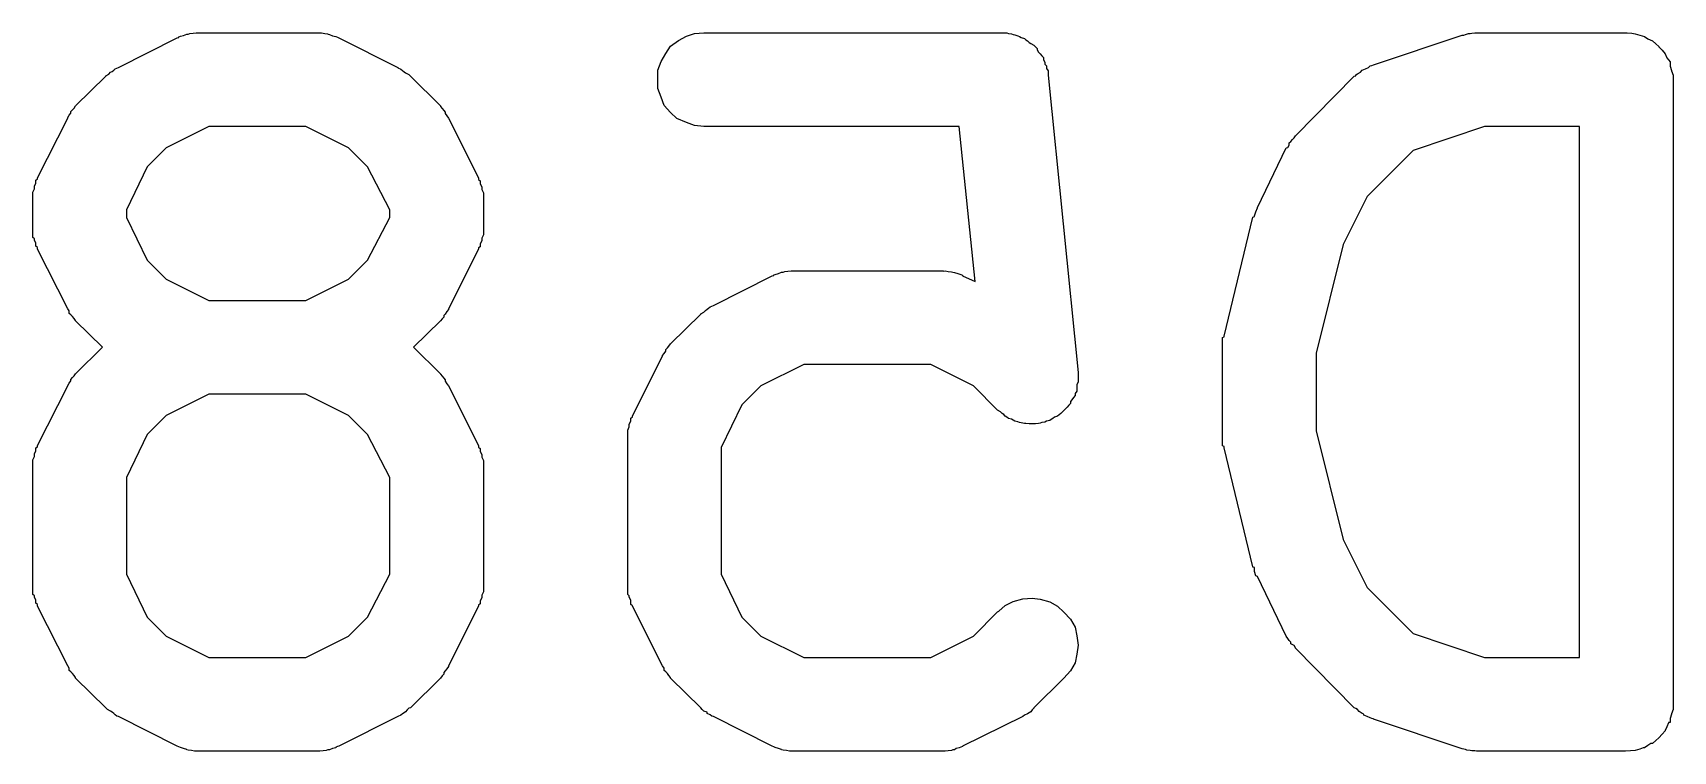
# Model space of a CAD drawing. Extents: x 1.7 to 12.3, y -5.9 to -2.3.
# Drawn here: x 10.7805 to 10.8839, y -3.227 to -3.1817 of the extents above; entities that cross this region are included whole.
import ezdxf

# ---------------------------------------------------------------- set-up
doc = ezdxf.new("R2010")
doc.units = 0
doc.header["$MEASUREMENT"] = 0
doc.layers.add('BLACK', color=7, linetype='CONTINUOUS')

msp = doc.modelspace()

# ---------------------------------------------------------------- linework, layer by layer
at = {"layer": 'BLACK', "linetype": 'CONTINUOUS'}
for p, q in [((10.7859, -3.18392), (10.7896, -3.18205)), ((10.7896, -3.18205), (10.7897, -3.18203)), ((10.7897, -3.182), (10.7898, -3.18196)), ((10.7897, -3.18203), (10.7897, -3.182)), ((10.7898, -3.18196), (10.79, -3.1819)), ((10.79, -3.1819), (10.7902, -3.18183)), ((10.7902, -3.18183), (10.7903, -3.18182)), ((10.7903, -3.18182), (10.7904, -3.18179)), ((10.7904, -3.18179), (10.7906, -3.18177)), ((10.7906, -3.18177), (10.7908, -3.18174)), ((10.7908, -3.18174), (10.7909, -3.18175)), ((10.7909, -3.18175), (10.7909, -3.18174)), ((10.7909, -3.18174), (10.7984, -3.18174)), ((10.7984, -3.18174), (10.7985, -3.18174)), ((10.7985, -3.18174), (10.7986, -3.18175)), ((10.7986, -3.18175), (10.7987, -3.18175)), ((10.7987, -3.18175), (10.7989, -3.18178)), ((10.7989, -3.18178), (10.7991, -3.1818)), ((10.7991, -3.1818), (10.7991, -3.18183)), ((10.7991, -3.18183), (10.7992, -3.18184)), ((10.7992, -3.18184), (10.7994, -3.18192)), ((10.7994, -3.18192), (10.7996, -3.18198)), ((10.7996, -3.18198), (10.7997, -3.18202)), ((10.7997, -3.18202), (10.7998, -3.18205)), ((10.7998, -3.18205), (10.8035, -3.18392)), ((10.8204, -3.18304), (10.8207, -3.18259)), ((10.8207, -3.18259), (10.8212, -3.18223)), ((10.8212, -3.18223), (10.8217, -3.18196)), ((10.8217, -3.18196), (10.8222, -3.18179)), ((10.8222, -3.18179), (10.8228, -3.18174)), ((10.8228, -3.18174), (10.8416, -3.18174)), ((10.8416, -3.18174), (10.8417, -3.18175)), ((10.8416, -3.18174), (10.8416, -3.18174)), ((10.8417, -3.18175), (10.8419, -3.18175)), ((10.8419, -3.18175), (10.842, -3.18178)), ((10.842, -3.18178), (10.8422, -3.1818)), ((10.8422, -3.1818), (10.8423, -3.18184)), ((10.8423, -3.18184), (10.8424, -3.18187)), ((10.8424, -3.18187), (10.8426, -3.18193)), ((10.8426, -3.18193), (10.8427, -3.18198)), ((10.8427, -3.18198), (10.8428, -3.18204)), ((10.8428, -3.18204), (10.843, -3.18209)), ((10.843, -3.18209), (10.8431, -3.18218)), ((10.8431, -3.18218), (10.8432, -3.18225)), ((10.8432, -3.18225), (10.8433, -3.18234)), ((10.8433, -3.18234), (10.8434, -3.18241)), ((10.8434, -3.18241), (10.8436, -3.18252)), ((10.8436, -3.18252), (10.8437, -3.18262)), ((10.8437, -3.18262), (10.8438, -3.18273)), ((10.865, -3.18376), (10.8706, -3.18189)), ((10.8706, -3.18189), (10.8707, -3.18188)), ((10.8707, -3.18188), (10.8708, -3.18184)), ((10.8708, -3.18184), (10.871, -3.18179)), ((10.871, -3.18179), (10.8711, -3.18178)), ((10.8711, -3.18178), (10.8712, -3.18176)), ((10.8712, -3.18176), (10.8714, -3.18175)), ((10.8714, -3.18175), (10.8716, -3.18174)), ((10.8716, -3.18174), (10.8809, -3.18174)), ((10.8809, -3.18174), (10.881, -3.18174)), ((10.881, -3.18174), (10.881, -3.18174)), ((10.881, -3.18174), (10.881, -3.18174)), ((10.881, -3.18174), (10.881, -3.18174)), ((10.881, -3.18174), (10.8813, -3.18177)), ((10.8813, -3.18177), (10.8815, -3.1818)), ((10.8815, -3.1818), (10.8815, -3.1818)), ((10.8815, -3.1818), (10.8815, -3.1818)), ((10.8815, -3.1818), (10.8818, -3.18189)), ((10.8818, -3.18189), (10.8821, -3.18197)), ((10.8821, -3.18197), (10.8821, -3.18197)), ((10.8821, -3.18197), (10.8821, -3.18198)), ((10.8821, -3.18198), (10.8823, -3.18211)), ((10.8823, -3.18211), (10.8826, -3.18224)), ((10.8826, -3.18224), (10.8826, -3.18225)), ((10.8826, -3.18225), (10.8826, -3.18225)), ((10.8826, -3.18225), (10.8828, -3.18243)), ((10.8828, -3.18243), (10.883, -3.18261)), ((10.883, -3.18261), (10.883, -3.18262)), ((10.883, -3.18262), (10.883, -3.18262)), ((10.883, -3.18262), (10.8832, -3.18284)), ((10.8199, -3.1841), (10.8201, -3.18355)), ((10.8201, -3.18355), (10.8204, -3.18304)), ((10.8438, -3.18273), (10.8438, -3.18282)), ((10.8438, -3.18282), (10.8439, -3.18295)), ((10.8439, -3.18295), (10.844, -3.18307)), ((10.844, -3.18307), (10.8441, -3.18319)), ((10.8441, -3.18319), (10.8442, -3.1833)), ((10.8442, -3.1833), (10.8442, -3.18344)), ((10.8442, -3.18344), (10.8443, -3.18358)), ((10.8443, -3.18358), (10.8443, -3.18371)), ((10.8832, -3.18284), (10.8834, -3.18306)), ((10.8834, -3.18306), (10.8834, -3.18307)), ((10.8834, -3.18307), (10.8834, -3.18307)), ((10.8834, -3.18307), (10.8835, -3.18332)), ((10.8835, -3.18332), (10.8837, -3.18356)), ((10.8837, -3.18356), (10.8837, -3.18357)), ((10.8837, -3.18357), (10.8837, -3.18358)), ((10.8837, -3.18358), (10.8837, -3.18385)), ((10.7832, -3.18635), (10.7851, -3.18448)), ((10.7851, -3.18445), (10.7853, -3.18434)), ((10.7851, -3.18448), (10.7851, -3.18445)), ((10.7853, -3.18434), (10.7854, -3.18423)), ((10.7854, -3.18423), (10.7855, -3.18417)), ((10.7855, -3.18417), (10.7856, -3.18409)), ((10.7856, -3.18409), (10.7857, -3.18401)), ((10.7857, -3.18401), (10.7859, -3.18392)), ((10.8035, -3.18392), (10.8035, -3.18394)), ((10.8035, -3.18394), (10.8037, -3.18403)), ((10.8037, -3.18403), (10.8038, -3.18411)), ((10.8038, -3.18411), (10.8039, -3.18419)), ((10.8039, -3.18419), (10.804, -3.18426)), ((10.804, -3.18426), (10.8042, -3.18437)), ((10.8042, -3.18437), (10.8043, -3.18448)), ((10.8043, -3.18448), (10.8062, -3.18635)), ((10.8199, -3.18467), (10.8199, -3.1841)), ((10.8199, -3.18524), (10.8199, -3.18467)), ((10.8443, -3.18371), (10.8444, -3.18383)), ((10.8444, -3.18383), (10.8444, -3.18399)), ((10.8444, -3.18399), (10.8445, -3.18414)), ((10.8445, -3.18414), (10.8445, -3.18427)), ((10.8445, -3.18427), (10.8445, -3.1844)), ((10.8445, -3.1844), (10.8464, -3.20314)), ((10.8601, -3.18823), (10.8638, -3.18448)), ((10.8638, -3.18448), (10.8639, -3.18445)), ((10.8639, -3.18439), (10.864, -3.18433)), ((10.8639, -3.18445), (10.8639, -3.18439)), ((10.864, -3.18433), (10.8642, -3.18421)), ((10.8642, -3.18421), (10.8643, -3.18409)), ((10.8643, -3.18409), (10.8644, -3.18405)), ((10.8644, -3.18405), (10.8645, -3.184)), ((10.8645, -3.184), (10.8647, -3.18392)), ((10.8647, -3.18392), (10.8648, -3.18382)), ((10.8648, -3.18382), (10.8649, -3.1838)), ((10.8649, -3.1838), (10.865, -3.18376)), ((10.8837, -3.18385), (10.8838, -3.18412)), ((10.8838, -3.18412), (10.8838, -3.18413)), ((10.8838, -3.18413), (10.8838, -3.18414)), ((10.8838, -3.18414), (10.8839, -3.18441)), ((10.8839, -3.18441), (10.8839, -3.18469)), ((10.8839, -3.18469), (10.8839, -3.22406)), ((10.8201, -3.1858), (10.8199, -3.18524)), ((10.7829, -3.1867), (10.783, -3.1866)), ((10.7829, -3.1868), (10.7829, -3.1867)), ((10.783, -3.1866), (10.7831, -3.18648)), ((10.7831, -3.18648), (10.7832, -3.18635)), ((10.8062, -3.18635), (10.8062, -3.18638)), ((10.8062, -3.18638), (10.8063, -3.18651)), ((10.8063, -3.18651), (10.8064, -3.18663)), ((10.8064, -3.18663), (10.8065, -3.18674)), ((10.8065, -3.18674), (10.8065, -3.18683)), ((10.8203, -3.18631), (10.8201, -3.1858)), ((10.8207, -3.18676), (10.8203, -3.18631)), ((10.8211, -3.18713), (10.8207, -3.18676)), ((10.7808, -3.19087), (10.7827, -3.18712)), ((10.7827, -3.18708), (10.7828, -3.18694)), ((10.7827, -3.18712), (10.7827, -3.18708)), ((10.7828, -3.18694), (10.7829, -3.1868)), ((10.7916, -3.18764), (10.7889, -3.18899)), ((10.7977, -3.18764), (10.7916, -3.18764)), ((10.8004, -3.18899), (10.7977, -3.18764)), ((10.8065, -3.18683), (10.8066, -3.18698)), ((10.8066, -3.18698), (10.8067, -3.18712)), ((10.8067, -3.18712), (10.8086, -3.19087)), ((10.8217, -3.1874), (10.8211, -3.18713)), ((10.8222, -3.18758), (10.8217, -3.1874)), ((10.8228, -3.18764), (10.8222, -3.18758)), ((10.8389, -3.18764), (10.8228, -3.18764)), ((10.8228, -3.18764), (10.8228, -3.18764)), ((10.8399, -3.19741), (10.8389, -3.18764)), ((10.872, -3.18764), (10.8675, -3.18915)), ((10.878, -3.18764), (10.872, -3.18764)), ((10.878, -3.22111), (10.878, -3.18764)), ((10.8596, -3.18896), (10.8597, -3.18882)), ((10.8597, -3.18867), (10.8598, -3.18858)), ((10.8597, -3.18882), (10.8597, -3.18867)), ((10.8598, -3.18858), (10.8599, -3.18847)), ((10.8599, -3.18847), (10.86, -3.18835)), ((10.86, -3.18835), (10.8601, -3.18823)), ((10.7889, -3.18899), (10.7877, -3.19019)), ((10.8016, -3.19019), (10.8004, -3.18899)), ((10.8577, -3.19274), (10.8595, -3.18899)), ((10.8595, -3.18899), (10.8596, -3.18896)), ((10.8675, -3.18915), (10.8646, -3.19206)), ((10.7808, -3.19095), (10.7808, -3.19087)), ((10.7877, -3.19019), (10.7864, -3.19289)), ((10.803, -3.19289), (10.8016, -3.19019)), ((10.8086, -3.19087), (10.8086, -3.19091)), ((10.8086, -3.19091), (10.8086, -3.19099)), ((10.7805, -3.19178), (10.7806, -3.19158)), ((10.7805, -3.19197), (10.7805, -3.19178)), ((10.7806, -3.19141), (10.7807, -3.19122)), ((10.7806, -3.19149), (10.7806, -3.19141)), ((10.7806, -3.19158), (10.7806, -3.19149)), ((10.7807, -3.19103), (10.7808, -3.19095)), ((10.7807, -3.19122), (10.7807, -3.19103)), ((10.8086, -3.19099), (10.8087, -3.19106)), ((10.8087, -3.19106), (10.8087, -3.19126)), ((10.8087, -3.19126), (10.8088, -3.19145)), ((10.8088, -3.19145), (10.8088, -3.19153)), ((10.8088, -3.19153), (10.8088, -3.19162)), ((10.8088, -3.19162), (10.8089, -3.19182)), ((10.8089, -3.19182), (10.8089, -3.19202)), ((10.7805, -3.19206), (10.7805, -3.19197)), ((10.7805, -3.19215), (10.7805, -3.19206)), ((10.7805, -3.19219), (10.7805, -3.19215)), ((10.7805, -3.19406), (10.7805, -3.19219)), ((10.7864, -3.19289), (10.7864, -3.19337)), ((10.803, -3.19337), (10.803, -3.19289)), ((10.8089, -3.19202), (10.8089, -3.1921)), ((10.8089, -3.1921), (10.8089, -3.19219)), ((10.8089, -3.19219), (10.8089, -3.19406)), ((10.8576, -3.19303), (10.8577, -3.19277)), ((10.8577, -3.19276), (10.8577, -3.19274)), ((10.8577, -3.19277), (10.8577, -3.19276)), ((10.8646, -3.19206), (10.8631, -3.19509)), ((10.7864, -3.19337), (10.7877, -3.19606)), ((10.8016, -3.19606), (10.803, -3.19337)), ((10.8556, -3.20085), (10.8574, -3.19335)), ((10.8574, -3.19335), (10.8575, -3.19331)), ((10.8575, -3.19328), (10.8576, -3.19303)), ((10.8575, -3.1933), (10.8575, -3.19328)), ((10.8575, -3.19331), (10.8575, -3.1933)), ((10.7805, -3.19415), (10.7805, -3.19406)), ((10.7805, -3.19424), (10.7805, -3.19415)), ((10.7805, -3.19444), (10.7805, -3.19424)), ((10.7805, -3.19464), (10.7805, -3.19444)), ((10.7806, -3.19472), (10.7805, -3.19464)), ((10.7806, -3.19481), (10.7806, -3.19472)), ((10.7807, -3.195), (10.7806, -3.19481)), ((10.7807, -3.19519), (10.7807, -3.195)), ((10.8088, -3.19485), (10.8087, -3.19504)), ((10.8087, -3.19504), (10.8087, -3.19523)), ((10.8089, -3.19448), (10.8088, -3.19468)), ((10.8088, -3.19468), (10.8088, -3.19476)), ((10.8088, -3.19476), (10.8088, -3.19485)), ((10.8089, -3.19406), (10.8089, -3.19411)), ((10.8089, -3.19411), (10.8089, -3.19419)), ((10.8089, -3.19419), (10.8089, -3.19428)), ((10.8089, -3.19428), (10.8089, -3.19448)), ((10.7808, -3.19527), (10.7807, -3.19519)), ((10.7808, -3.19535), (10.7808, -3.19527)), ((10.7808, -3.19538), (10.7808, -3.19535)), ((10.7827, -3.19913), (10.7808, -3.19538)), ((10.7877, -3.19606), (10.7889, -3.19726)), ((10.8004, -3.19726), (10.8016, -3.19606)), ((10.8086, -3.19538), (10.8067, -3.19913)), ((10.8087, -3.19523), (10.8086, -3.1953)), ((10.8086, -3.1953), (10.8086, -3.19538)), ((10.8631, -3.19509), (10.8614, -3.20193)), ((10.8234, -3.19892), (10.8271, -3.19705)), ((10.8271, -3.19705), (10.8272, -3.19703)), ((10.8272, -3.197), (10.8273, -3.19696)), ((10.8272, -3.19703), (10.8272, -3.197)), ((10.8273, -3.19696), (10.8275, -3.1969)), ((10.8275, -3.1969), (10.8277, -3.19683)), ((10.8277, -3.19683), (10.8278, -3.19682)), ((10.8278, -3.19682), (10.8279, -3.19679)), ((10.8279, -3.19679), (10.8281, -3.19677)), ((10.8281, -3.19677), (10.8283, -3.19674)), ((10.8283, -3.19674), (10.8284, -3.19674)), ((10.8284, -3.19674), (10.8284, -3.19674)), ((10.8284, -3.19674), (10.8378, -3.19674)), ((10.8378, -3.19674), (10.8379, -3.19674)), ((10.8379, -3.19674), (10.8379, -3.19675)), ((10.8379, -3.19675), (10.838, -3.19674)), ((10.838, -3.19674), (10.8382, -3.19678)), ((10.8382, -3.19678), (10.8384, -3.1968)), ((10.8384, -3.1968), (10.8385, -3.19683)), ((10.8385, -3.19683), (10.8386, -3.19684)), ((10.8386, -3.19684), (10.8388, -3.19691)), ((10.8388, -3.19691), (10.839, -3.19697)), ((10.839, -3.19697), (10.8391, -3.19702)), ((10.8391, -3.19702), (10.8391, -3.19705)), ((10.8391, -3.19705), (10.8399, -3.19741)), ((10.7889, -3.19726), (10.7916, -3.19861)), ((10.7977, -3.19861), (10.8004, -3.19726)), ((10.7828, -3.19927), (10.7827, -3.19913)), ((10.7916, -3.19861), (10.7977, -3.19861)), ((10.8067, -3.19917), (10.8066, -3.19931)), ((10.8067, -3.19913), (10.8067, -3.19917)), ((10.8229, -3.19923), (10.823, -3.19916)), ((10.823, -3.19916), (10.8231, -3.19909)), ((10.8231, -3.19909), (10.8232, -3.19901)), ((10.8232, -3.19901), (10.8234, -3.19892)), ((10.7828, -3.19942), (10.7828, -3.19927)), ((10.7829, -3.19952), (10.7828, -3.19942)), ((10.783, -3.19962), (10.7829, -3.19952)), ((10.7831, -3.19974), (10.783, -3.19962)), ((10.7832, -3.19987), (10.7831, -3.19974)), ((10.7832, -3.1999), (10.7832, -3.19987)), ((10.7849, -3.20156), (10.7832, -3.1999)), ((10.8062, -3.1999), (10.8045, -3.20156)), ((10.8063, -3.19977), (10.8062, -3.1999)), ((10.8064, -3.19965), (10.8063, -3.19977)), ((10.8065, -3.19946), (10.8064, -3.19955)), ((10.8064, -3.19955), (10.8064, -3.19965)), ((10.8066, -3.19931), (10.8065, -3.19946)), ((10.8207, -3.20135), (10.8226, -3.19948)), ((10.8226, -3.19945), (10.8228, -3.19934)), ((10.8226, -3.19948), (10.8226, -3.19945)), ((10.8228, -3.19934), (10.8229, -3.19923)), ((10.8555, -3.20095), (10.8556, -3.2009)), ((10.8555, -3.20118), (10.8555, -3.20095)), ((10.8555, -3.20142), (10.8555, -3.20118)), ((10.8556, -3.2009), (10.8556, -3.20085)), ((10.7832, -3.20322), (10.7849, -3.20156)), ((10.8045, -3.20156), (10.8062, -3.20322)), ((10.8183, -3.20587), (10.8202, -3.20212)), ((10.8202, -3.20208), (10.8203, -3.20194)), ((10.8202, -3.20212), (10.8202, -3.20208)), ((10.8203, -3.20194), (10.8204, -3.2018)), ((10.8204, -3.2017), (10.8205, -3.2016)), ((10.8204, -3.2018), (10.8204, -3.2017)), ((10.8205, -3.2016), (10.8206, -3.20148)), ((10.8206, -3.20148), (10.8207, -3.20135)), ((10.8555, -3.20147), (10.8555, -3.20142)), ((10.8555, -3.20152), (10.8555, -3.20147)), ((10.8555, -3.20156), (10.8555, -3.20152)), ((10.8555, -3.20719), (10.8555, -3.20156)), ((10.8614, -3.20193), (10.8614, -3.20682)), ((10.7831, -3.20335), (10.7832, -3.20322)), ((10.8062, -3.20322), (10.8062, -3.20325)), ((10.8062, -3.20325), (10.8063, -3.20338)), ((10.8291, -3.20264), (10.8264, -3.20399)), ((10.8371, -3.20264), (10.8291, -3.20264)), ((10.8398, -3.20399), (10.8371, -3.20264)), ((10.8464, -3.20314), (10.8464, -3.20319)), ((10.8464, -3.20319), (10.8464, -3.20333)), ((10.8464, -3.20333), (10.8464, -3.20347)), ((10.7808, -3.20774), (10.7827, -3.20399)), ((10.7827, -3.20396), (10.7828, -3.20382)), ((10.7827, -3.20399), (10.7827, -3.20396)), ((10.7828, -3.20382), (10.7829, -3.20367)), ((10.7829, -3.20358), (10.783, -3.20347)), ((10.7829, -3.20367), (10.7829, -3.20358)), ((10.783, -3.20347), (10.7831, -3.20335)), ((10.8063, -3.20338), (10.8064, -3.2035)), ((10.8064, -3.2035), (10.8065, -3.20361)), ((10.8065, -3.20361), (10.8065, -3.2037)), ((10.8065, -3.2037), (10.8066, -3.20385)), ((10.8066, -3.20385), (10.8067, -3.20399)), ((10.8067, -3.20399), (10.8086, -3.20774)), ((10.8264, -3.20399), (10.8252, -3.20519)), ((10.8413, -3.20553), (10.8398, -3.20399)), ((10.8463, -3.20433), (10.8462, -3.20446)), ((10.8464, -3.20376), (10.8463, -3.2039)), ((10.8463, -3.2039), (10.8463, -3.20404)), ((10.8463, -3.20404), (10.8463, -3.20418)), ((10.8463, -3.20418), (10.8463, -3.20433)), ((10.8464, -3.20347), (10.8464, -3.20361)), ((10.8464, -3.20361), (10.8464, -3.20376)), ((10.7916, -3.20452), (10.7889, -3.20586)), ((10.7977, -3.20452), (10.7916, -3.20452)), ((10.8004, -3.20586), (10.7977, -3.20452)), ((10.8252, -3.20519), (10.8239, -3.20788)), ((10.8457, -3.20533), (10.8456, -3.20543)), ((10.8458, -3.20521), (10.8457, -3.20533)), ((10.8459, -3.2051), (10.8458, -3.20521)), ((10.846, -3.20486), (10.8459, -3.20497)), ((10.8459, -3.20497), (10.8459, -3.2051)), ((10.8461, -3.20472), (10.846, -3.20486)), ((10.8462, -3.20459), (10.8461, -3.20472)), ((10.8462, -3.20446), (10.8462, -3.20459)), ((10.7889, -3.20586), (10.7877, -3.20706)), ((10.8016, -3.20706), (10.8004, -3.20586)), ((10.8181, -3.2064), (10.8182, -3.20622)), ((10.8181, -3.20649), (10.8181, -3.2064)), ((10.8182, -3.20602), (10.8183, -3.20595)), ((10.8182, -3.20622), (10.8182, -3.20602)), ((10.8183, -3.20595), (10.8183, -3.20587)), ((10.8415, -3.20562), (10.8413, -3.20553)), ((10.8416, -3.20572), (10.8415, -3.20562)), ((10.8417, -3.2058), (10.8416, -3.20572)), ((10.8418, -3.20589), (10.8417, -3.2058)), ((10.8419, -3.20596), (10.8418, -3.20589)), ((10.842, -3.20604), (10.8419, -3.20596)), ((10.8422, -3.20609), (10.842, -3.20604)), ((10.8423, -3.20616), (10.8422, -3.20609)), ((10.8424, -3.20621), (10.8423, -3.20616)), ((10.8426, -3.20626), (10.8424, -3.20621)), ((10.8427, -3.20629), (10.8426, -3.20626)), ((10.8429, -3.20633), (10.8427, -3.20629)), ((10.843, -3.20635), (10.8429, -3.20633)), ((10.8431, -3.20637), (10.843, -3.20635)), ((10.8433, -3.20638), (10.8431, -3.20637)), ((10.8434, -3.20639), (10.8433, -3.20638)), ((10.8436, -3.20638), (10.8434, -3.20639)), ((10.8437, -3.20638), (10.8436, -3.20638)), ((10.8439, -3.20635), (10.8437, -3.20638)), ((10.844, -3.20634), (10.8439, -3.20635)), ((10.8441, -3.2063), (10.844, -3.20634)), ((10.8443, -3.20627), (10.8441, -3.2063)), ((10.8444, -3.20621), (10.8443, -3.20627)), ((10.8446, -3.20617), (10.8444, -3.20621)), ((10.8447, -3.20611), (10.8446, -3.20617)), ((10.8448, -3.20605), (10.8447, -3.20611)), ((10.8449, -3.20597), (10.8448, -3.20605)), ((10.8451, -3.2059), (10.8449, -3.20597)), ((10.8452, -3.20581), (10.8451, -3.2059)), ((10.8453, -3.20574), (10.8452, -3.20581)), ((10.8454, -3.20563), (10.8453, -3.20574)), ((10.8455, -3.20554), (10.8454, -3.20563)), ((10.8456, -3.20543), (10.8455, -3.20554)), ((10.7877, -3.20706), (10.7864, -3.20976)), ((10.803, -3.20976), (10.8016, -3.20706)), ((10.818, -3.20677), (10.8181, -3.20657)), ((10.818, -3.20697), (10.818, -3.20677)), ((10.818, -3.20706), (10.818, -3.20697)), ((10.818, -3.20715), (10.818, -3.20706)), ((10.818, -3.20719), (10.818, -3.20715)), ((10.818, -3.21656), (10.818, -3.20719)), ((10.8181, -3.20657), (10.8181, -3.20649)), ((10.8555, -3.20724), (10.8555, -3.20719)), ((10.8555, -3.20729), (10.8555, -3.20724)), ((10.8555, -3.20753), (10.8555, -3.20729)), ((10.8614, -3.20682), (10.8631, -3.21366)), ((10.7805, -3.20865), (10.7806, -3.20845)), ((10.7806, -3.20828), (10.7807, -3.20809)), ((10.7806, -3.20837), (10.7806, -3.20828)), ((10.7806, -3.20845), (10.7806, -3.20837)), ((10.7807, -3.2079), (10.7808, -3.20782)), ((10.7807, -3.20809), (10.7807, -3.2079)), ((10.7808, -3.20782), (10.7808, -3.20774)), ((10.8086, -3.20774), (10.8086, -3.20778)), ((10.8086, -3.20778), (10.8086, -3.20786)), ((10.8086, -3.20786), (10.8087, -3.20794)), ((10.8087, -3.20794), (10.8087, -3.20813)), ((10.8087, -3.20813), (10.8088, -3.20832)), ((10.8088, -3.20832), (10.8088, -3.20841)), ((10.8088, -3.20841), (10.8088, -3.20849)), ((10.8088, -3.20849), (10.8089, -3.20869)), ((10.8239, -3.20788), (10.8239, -3.21586)), ((10.8555, -3.20776), (10.8555, -3.20753)), ((10.8556, -3.20781), (10.8555, -3.20776)), ((10.8556, -3.20786), (10.8556, -3.20781)), ((10.8556, -3.2079), (10.8556, -3.20786)), ((10.8574, -3.2154), (10.8556, -3.2079)), ((10.7805, -3.20885), (10.7805, -3.20865)), ((10.7805, -3.20893), (10.7805, -3.20885)), ((10.7805, -3.20902), (10.7805, -3.20893)), ((10.7805, -3.20906), (10.7805, -3.20902)), ((10.7805, -3.21656), (10.7805, -3.20906)), ((10.8089, -3.20869), (10.8089, -3.20889)), ((10.8089, -3.20889), (10.8089, -3.20898)), ((10.8089, -3.20898), (10.8089, -3.20906)), ((10.8089, -3.20906), (10.8089, -3.21656)), ((10.7864, -3.20976), (10.7864, -3.21586)), ((10.803, -3.21586), (10.803, -3.20976)), ((10.8631, -3.21366), (10.8646, -3.21669)), ((10.8574, -3.21542), (10.8574, -3.2154)), ((10.8575, -3.21543), (10.8574, -3.21542)), ((10.8575, -3.21568), (10.8575, -3.21543)), ((10.8576, -3.21595), (10.8575, -3.21568)), ((10.7805, -3.21665), (10.7805, -3.21656)), ((10.7805, -3.21673), (10.7805, -3.21665)), ((10.7805, -3.21693), (10.7805, -3.21673)), ((10.7864, -3.21586), (10.7877, -3.21856)), ((10.8016, -3.21856), (10.803, -3.21586)), ((10.8089, -3.21656), (10.8089, -3.2166)), ((10.8089, -3.2166), (10.8089, -3.21669)), ((10.8089, -3.21669), (10.8089, -3.21678)), ((10.818, -3.21665), (10.818, -3.21656)), ((10.818, -3.21673), (10.818, -3.21665)), ((10.818, -3.21693), (10.818, -3.21673)), ((10.8239, -3.21586), (10.8252, -3.21856)), ((10.8576, -3.21596), (10.8576, -3.21595)), ((10.8576, -3.21597), (10.8576, -3.21596)), ((10.8577, -3.21601), (10.8576, -3.21597)), ((10.8595, -3.21976), (10.8577, -3.21601)), ((10.8646, -3.21669), (10.8675, -3.2196)), ((10.7805, -3.21713), (10.7805, -3.21693)), ((10.7806, -3.21722), (10.7805, -3.21713)), ((10.7806, -3.2173), (10.7806, -3.21722)), ((10.7807, -3.21749), (10.7806, -3.2173)), ((10.7807, -3.21769), (10.7807, -3.21749)), ((10.7808, -3.21776), (10.7807, -3.21769)), ((10.7808, -3.21784), (10.7808, -3.21776)), ((10.8087, -3.21772), (10.8086, -3.2178)), ((10.8086, -3.2178), (10.8086, -3.21788)), ((10.8088, -3.21734), (10.8087, -3.21753)), ((10.8087, -3.21753), (10.8087, -3.21772)), ((10.8089, -3.21697), (10.8088, -3.21718)), ((10.8088, -3.21718), (10.8088, -3.21726)), ((10.8088, -3.21726), (10.8088, -3.21734)), ((10.8089, -3.21678), (10.8089, -3.21697)), ((10.818, -3.21713), (10.818, -3.21693)), ((10.8181, -3.21722), (10.818, -3.21713)), ((10.8181, -3.2173), (10.8181, -3.21722)), ((10.8182, -3.21749), (10.8181, -3.2173)), ((10.8182, -3.21769), (10.8182, -3.21749)), ((10.8182, -3.21776), (10.8182, -3.21769)), ((10.8183, -3.21784), (10.8182, -3.21776)), ((10.8418, -3.21783), (10.8423, -3.21757)), ((10.8423, -3.21757), (10.8429, -3.21741)), ((10.8429, -3.21741), (10.8435, -3.21736)), ((10.8435, -3.21736), (10.844, -3.21742)), ((10.844, -3.21742), (10.8446, -3.21759)), ((10.8446, -3.21759), (10.8451, -3.21787)), ((10.7808, -3.21788), (10.7808, -3.21784)), ((10.7827, -3.22163), (10.7808, -3.21788)), ((10.7877, -3.21856), (10.7889, -3.21976)), ((10.8004, -3.21976), (10.8016, -3.21856)), ((10.8086, -3.21788), (10.8067, -3.22163)), ((10.8183, -3.21788), (10.8183, -3.21784)), ((10.8202, -3.22163), (10.8183, -3.21788)), ((10.8252, -3.21856), (10.8264, -3.21976)), ((10.8398, -3.21976), (10.8413, -3.21822)), ((10.8413, -3.21822), (10.8414, -3.21819)), ((10.8414, -3.21819), (10.8418, -3.21783)), ((10.8451, -3.21787), (10.8455, -3.21824)), ((10.8455, -3.21824), (10.8459, -3.21869)), ((10.8459, -3.21869), (10.8462, -3.2192)), ((10.7889, -3.21976), (10.7916, -3.22111)), ((10.7977, -3.22111), (10.8004, -3.21976)), ((10.8264, -3.21976), (10.8291, -3.22111)), ((10.8371, -3.22111), (10.8398, -3.21976)), ((10.8462, -3.2192), (10.8463, -3.21975)), ((10.8463, -3.21975), (10.8464, -3.22032)), ((10.8596, -3.2199), (10.8595, -3.21976)), ((10.8675, -3.2196), (10.872, -3.22111)), ((10.8463, -3.22089), (10.8462, -3.22145)), ((10.8464, -3.22032), (10.8463, -3.22089)), ((10.8597, -3.22004), (10.8596, -3.2199)), ((10.8598, -3.22014), (10.8597, -3.22004)), ((10.8598, -3.22024), (10.8598, -3.22014)), ((10.86, -3.22036), (10.8598, -3.22024)), ((10.8601, -3.22049), (10.86, -3.22036)), ((10.8601, -3.22052), (10.8601, -3.22049)), ((10.8638, -3.22427), (10.8601, -3.22052)), ((10.7828, -3.22177), (10.7827, -3.22163)), ((10.7828, -3.22192), (10.7828, -3.22177)), ((10.7829, -3.22201), (10.7828, -3.22192)), ((10.7916, -3.22111), (10.7977, -3.22111)), ((10.8066, -3.22181), (10.8065, -3.22195)), ((10.8067, -3.22167), (10.8066, -3.22181)), ((10.8067, -3.22163), (10.8067, -3.22167)), ((10.8203, -3.22177), (10.8202, -3.22163)), ((10.8203, -3.22192), (10.8203, -3.22177)), ((10.8204, -3.22201), (10.8203, -3.22192)), ((10.8291, -3.22111), (10.8371, -3.22111)), ((10.8462, -3.22145), (10.8459, -3.22195)), ((10.872, -3.22111), (10.878, -3.22111)), ((10.783, -3.22212), (10.7829, -3.22201)), ((10.7831, -3.22224), (10.783, -3.22212)), ((10.7832, -3.22237), (10.7831, -3.22224)), ((10.7832, -3.2224), (10.7832, -3.22237)), ((10.7851, -3.22427), (10.7832, -3.2224)), ((10.8062, -3.2224), (10.8043, -3.22427)), ((10.8063, -3.22227), (10.8062, -3.2224)), ((10.8064, -3.22215), (10.8063, -3.22227)), ((10.8065, -3.22195), (10.8064, -3.22205)), ((10.8064, -3.22205), (10.8064, -3.22215)), ((10.8205, -3.22212), (10.8204, -3.22201)), ((10.8206, -3.22224), (10.8205, -3.22212)), ((10.8207, -3.22237), (10.8206, -3.22224)), ((10.8207, -3.2224), (10.8207, -3.22237)), ((10.8226, -3.22427), (10.8207, -3.2224)), ((10.8455, -3.2224), (10.8436, -3.22427)), ((10.8459, -3.22195), (10.8455, -3.2224)), ((10.7852, -3.22438), (10.7851, -3.22427)), ((10.7854, -3.22449), (10.7852, -3.22438)), ((10.7855, -3.22456), (10.7854, -3.22449)), ((10.7856, -3.22464), (10.7855, -3.22456)), ((10.7857, -3.22472), (10.7856, -3.22464)), ((10.7858, -3.22481), (10.7857, -3.22472)), ((10.7859, -3.22483), (10.7858, -3.22481)), ((10.7896, -3.2267), (10.7859, -3.22483)), ((10.8035, -3.22483), (10.7998, -3.2267)), ((10.8037, -3.22474), (10.8035, -3.22483)), ((10.8038, -3.22466), (10.8037, -3.22474)), ((10.8039, -3.22459), (10.8038, -3.22466)), ((10.804, -3.22452), (10.8039, -3.22459)), ((10.8041, -3.22441), (10.804, -3.22452)), ((10.8042, -3.2243), (10.8041, -3.22441)), ((10.8043, -3.22427), (10.8042, -3.2243)), ((10.8227, -3.22438), (10.8226, -3.22427)), ((10.8228, -3.22449), (10.8227, -3.22438)), ((10.823, -3.22456), (10.8228, -3.22449)), ((10.823, -3.22464), (10.823, -3.22456)), ((10.8232, -3.22472), (10.823, -3.22464)), ((10.8233, -3.22481), (10.8232, -3.22472)), ((10.8234, -3.22483), (10.8233, -3.22481)), ((10.8271, -3.2267), (10.8234, -3.22483)), ((10.8429, -3.22483), (10.8391, -3.2267)), ((10.843, -3.22474), (10.8429, -3.22483)), ((10.8432, -3.22466), (10.843, -3.22474)), ((10.8433, -3.22459), (10.8432, -3.22466)), ((10.8434, -3.22452), (10.8433, -3.22459)), ((10.8435, -3.22441), (10.8434, -3.22452)), ((10.8436, -3.2243), (10.8435, -3.22441)), ((10.8436, -3.22427), (10.8436, -3.2243)), ((10.8639, -3.22433), (10.8638, -3.22427)), ((10.864, -3.22439), (10.8639, -3.22433)), ((10.8641, -3.22451), (10.864, -3.22439)), ((10.8643, -3.22464), (10.8641, -3.22451)), ((10.8644, -3.22468), (10.8643, -3.22464)), ((10.8644, -3.22473), (10.8644, -3.22468)), ((10.8646, -3.22482), (10.8644, -3.22473)), ((10.8648, -3.22491), (10.8646, -3.22482)), ((10.8649, -3.22494), (10.8648, -3.22491)), ((10.865, -3.22497), (10.8649, -3.22494)), ((10.865, -3.22499), (10.865, -3.22497)), ((10.8706, -3.22686), (10.865, -3.22499)), ((10.8838, -3.22467), (10.8837, -3.22494)), ((10.8837, -3.22494), (10.8837, -3.2252)), ((10.8839, -3.22438), (10.8838, -3.22465)), ((10.8838, -3.22465), (10.8838, -3.22466)), ((10.8838, -3.22466), (10.8838, -3.22467)), ((10.8839, -3.22406), (10.8839, -3.22408)), ((10.8839, -3.22408), (10.8839, -3.22408)), ((10.8839, -3.22408), (10.8839, -3.22408)), ((10.8839, -3.22408), (10.8839, -3.2241)), ((10.8839, -3.2241), (10.8839, -3.22438)), ((10.8832, -3.22594), (10.883, -3.22616)), ((10.8834, -3.22573), (10.8832, -3.22594)), ((10.8835, -3.22547), (10.8834, -3.22571)), ((10.8834, -3.22571), (10.8834, -3.22572)), ((10.8834, -3.22572), (10.8834, -3.22573)), ((10.8836, -3.22522), (10.8835, -3.22547)), ((10.8837, -3.2252), (10.8836, -3.22521)), ((10.8836, -3.22521), (10.8836, -3.22522)), ((10.7897, -3.22673), (10.7896, -3.2267)), ((10.7898, -3.22677), (10.7897, -3.22673)), ((10.79, -3.22684), (10.7898, -3.22677)), ((10.7902, -3.22691), (10.79, -3.22684)), ((10.7902, -3.22692), (10.7902, -3.22691)), ((10.7903, -3.22695), (10.7902, -3.22692)), ((10.7905, -3.22697), (10.7903, -3.22695)), ((10.7907, -3.22701), (10.7905, -3.22697)), ((10.7908, -3.227), (10.7907, -3.22701)), ((10.7909, -3.22701), (10.7908, -3.227)), ((10.7984, -3.22701), (10.7909, -3.22701)), ((10.7909, -3.22701), (10.7909, -3.22701)), ((10.7985, -3.227), (10.7984, -3.22701)), ((10.7986, -3.22701), (10.7985, -3.227)), ((10.7988, -3.22698), (10.7986, -3.22701)), ((10.799, -3.22696), (10.7988, -3.22698)), ((10.7991, -3.22693), (10.799, -3.22696)), ((10.7992, -3.22692), (10.7991, -3.22693)), ((10.7994, -3.22685), (10.7992, -3.22692)), ((10.7996, -3.22679), (10.7994, -3.22685)), ((10.7997, -3.22672), (10.7996, -3.22675)), ((10.7996, -3.22675), (10.7996, -3.22679)), ((10.7998, -3.2267), (10.7997, -3.22672)), ((10.8272, -3.22673), (10.8271, -3.2267)), ((10.8273, -3.22677), (10.8272, -3.22673)), ((10.8275, -3.22684), (10.8273, -3.22677)), ((10.8277, -3.22691), (10.8275, -3.22684)), ((10.8277, -3.22692), (10.8277, -3.22691)), ((10.8278, -3.22695), (10.8277, -3.22692)), ((10.828, -3.22697), (10.8278, -3.22695)), ((10.8282, -3.22701), (10.828, -3.22697)), ((10.8283, -3.227), (10.8282, -3.22701)), ((10.8284, -3.22701), (10.8283, -3.227)), ((10.8378, -3.22701), (10.8284, -3.22701)), ((10.8284, -3.22701), (10.8284, -3.22701)), ((10.8379, -3.227), (10.8378, -3.22701)), ((10.838, -3.22701), (10.8379, -3.227)), ((10.8382, -3.22698), (10.838, -3.22701)), ((10.8384, -3.22696), (10.8382, -3.22698)), ((10.8385, -3.22693), (10.8384, -3.22696)), ((10.8386, -3.22692), (10.8385, -3.22693)), ((10.8387, -3.22685), (10.8386, -3.22692)), ((10.8389, -3.22679), (10.8387, -3.22685)), ((10.839, -3.22675), (10.8389, -3.22679)), ((10.8391, -3.22672), (10.839, -3.22675)), ((10.8391, -3.2267), (10.8391, -3.22672)), ((10.8708, -3.2269), (10.8706, -3.22686)), ((10.8709, -3.22695), (10.8708, -3.2269)), ((10.8711, -3.22696), (10.8709, -3.22695)), ((10.8712, -3.22699), (10.8711, -3.22696)), ((10.8714, -3.22699), (10.8712, -3.22699)), ((10.8715, -3.22701), (10.8714, -3.22699)), ((10.8716, -3.22701), (10.8715, -3.22701)), ((10.8809, -3.22701), (10.8716, -3.22701)), ((10.8812, -3.22699), (10.8809, -3.22701)), ((10.8815, -3.22696), (10.8812, -3.22699)), ((10.8818, -3.22688), (10.8815, -3.22696)), ((10.8815, -3.22696), (10.8815, -3.22696)), ((10.8815, -3.22696), (10.8815, -3.22696)), ((10.882, -3.2268), (10.8818, -3.22688)), ((10.8821, -3.22679), (10.882, -3.22679)), ((10.882, -3.22679), (10.882, -3.2268)), ((10.8823, -3.22666), (10.8821, -3.22679)), ((10.8825, -3.22653), (10.8823, -3.22666)), ((10.8826, -3.22652), (10.8825, -3.22653)), ((10.8828, -3.22634), (10.8826, -3.22652)), ((10.8826, -3.22652), (10.8826, -3.22652)), ((10.883, -3.22617), (10.8828, -3.22634)), ((10.883, -3.22616), (10.883, -3.22616)), ((10.883, -3.22616), (10.883, -3.22617))]:
    msp.add_line(p, q, dxfattribs=at)

doc.saveas('drawing.dxf')
